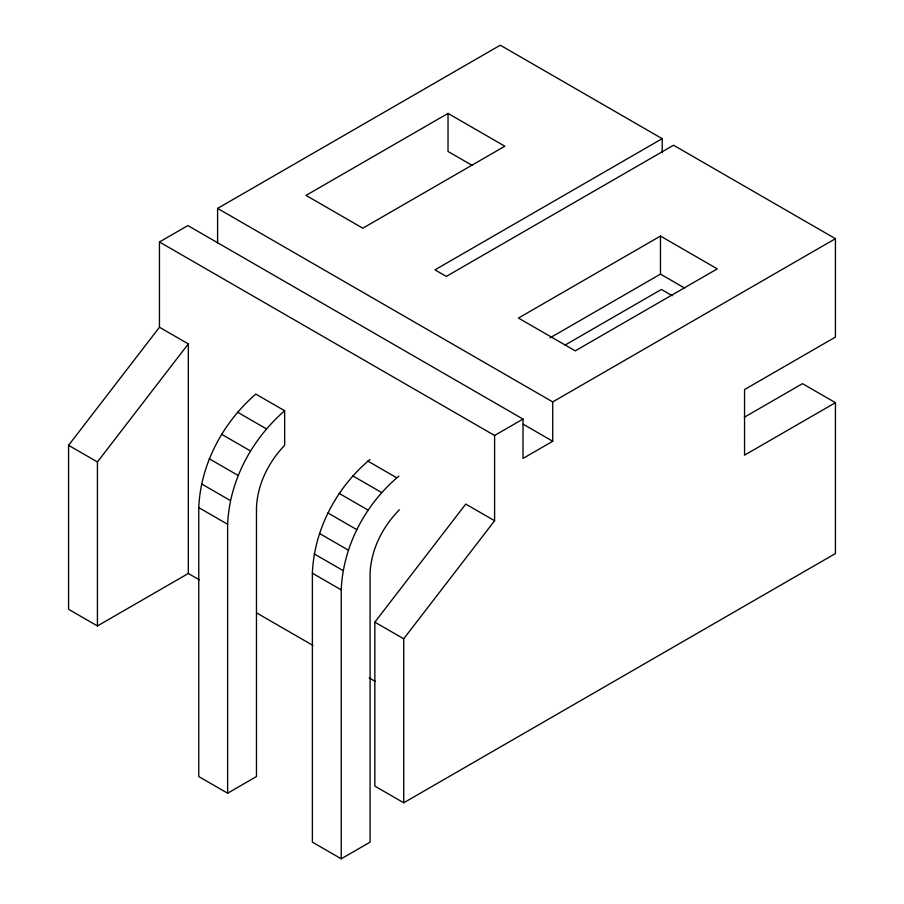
<?xml version="1.0" encoding="UTF-8"?>
<svg xmlns="http://www.w3.org/2000/svg" width="904" height="904" viewBox="0 0 904 904"><rect width="100%" height="100%" fill="white"/><g stroke="black" fill="none" stroke-linecap="round" stroke-linejoin="round"><path stroke-width="1.36" d="M399.365 509.766C382.686 526.727 371.148 549.203 370.086 573.215L370.086 842.144L341.237 858.8L312.377 842.144L312.377 573.215C314.129 529.416 336.593 487.346 370.018 459.447M341.237 858.8L341.237 589.871C342.989 546.072 365.453 504.003 398.879 476.103M198.767 507.619C200.62 463.876 223.039 422.563 255.798 394.087L284.658 410.755L284.658 445.254C268.612 462.113 257.482 484.126 256.476 507.619L256.476 776.547L227.627 793.203L198.767 776.547L198.767 507.619L227.627 524.286L227.627 793.203M227.627 524.286C229.469 480.544 251.9 439.231 284.658 410.755M199.309 579.826L188.314 573.475L97.429 625.952L68.568 609.285L68.568 445.31L159.454 327.248L159.454 241.978L187.862 225.571L523.009 419.072L523.009 458.43L552.739 441.265L552.739 401.907L217.593 208.406L217.593 243.549M97.429 625.952L97.429 461.967L188.314 343.904L159.454 327.248M374.855 622.144L465.752 504.082L494.601 520.738L403.715 638.8L403.715 802.786L374.855 786.118L374.855 622.144L403.715 638.8M217.593 208.406L500.285 45.2L662.18 138.662L662.18 152.753M448.022 113.418L306.015 195.4L362.82 228.203L504.827 146.211L448.022 113.418L448.022 151.454L472.193 165.409M662.18 138.662L434.96 269.855L446.316 276.409L673.536 145.228L835.432 238.69L835.432 337.079L744.546 389.556L744.546 455.153L835.432 402.675L835.432 553.542L403.715 802.786M660.474 236.068L518.455 318.061L575.26 350.854L717.279 268.861L660.474 236.068L660.474 274.115L550.016 337.881M565.136 345.034L661.378 289.461L672.203 295.71M159.454 241.978L494.601 435.468L523.009 419.072M552.739 401.907L835.432 238.69M744.32 417.241L802.481 383.658L835.432 402.675M660.474 274.115L684.644 288.071M523.382 424.315L552.739 441.265M367.758 461.051L396.619 477.707M352.696 475.82L381.556 492.488M237.436 412.134L266.296 428.801M339.192 493.414L368.052 510.082M221.514 434.236L250.363 450.893M327.915 512.952L356.775 529.62M209.197 458.746L238.057 475.402M319.428 533.45L348.289 550.107M201.422 483.832L230.283 500.488M314.163 553.881L343.023 570.537M312.377 573.215L341.237 589.871M68.568 445.31L97.429 461.967M256.759 612.991L312.976 645.445M369.194 677.91L375.307 681.435M494.601 435.468L494.601 520.738M188.314 343.904L188.314 573.475"/></g></svg>
